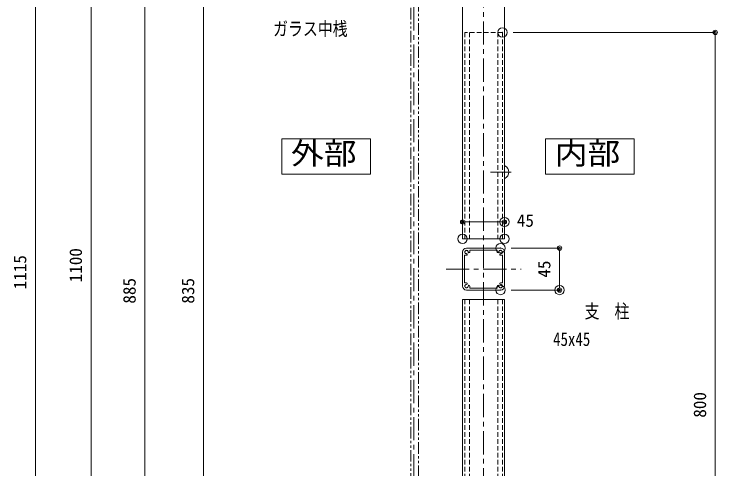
# Model space of a CAD drawing. Units: millimetres, scale not verified. Extents: x -3554 to 3554, y -1188 to 1188.
# Drawn here: x -2426 to -1668, y -143 to 346 of the extents above; entities that cross this region are included whole.
import ezdxf
from ezdxf.enums import TextEntityAlignment as Align

# ---------------------------------------------------------------- set-up
doc = ezdxf.new("R2010")
doc.units = ezdxf.units.MM
doc.header["$LTSCALE"] = 20
doc.header["$PDMODE"] = 32
doc.header["$PDSIZE"] = 10
for name, pattern in [('USER1', [2, 1.25, -0.25, 0.25, -0.25]), ('USER2', [1.25, 0.625, -0.125, 0.125, -0.125, 0.125, -0.125]), ('USER3', [0.375, 0.25, -0.125])]:
    doc.linetypes.add(name, pattern=pattern)
for name, color, linetype, lineweight in [('0-0_0', 7, 'Continuous', 18), ('0-1_DEFPOINTS', 7, 'Continuous', 18), ('0-3_アンカー', 4, 'Continuous', 18), ('0-6_2躯体線', 4, 'Continuous', 18), ('0-7_3中心線', 2, 'USER1', 18), ('0-8_41ｱﾙﾐ', 6, 'Continuous', 18), ('0-9_1手摺寸法', 7, 'Continuous', 18), ('0-B_P4-12', 7, 'Continuous', 18), ('0-C_2a', 1, 'USER2', 18)]:
    doc.layers.add(name, color=color, linetype=linetype, lineweight=lineweight)
doc.styles.add('ＭＳ ゴシック', font='')
doc.styles.get('ＭＳ ゴシック').set_extended_font_data('MS Gothic')

# ---------------------------------------------------------------- blocks, each defined once
blk = doc.blocks.new('_ORIGIN2')
at = {"layer": '0-0_0'}
blk.add_line((-0.5, 0), (-1, 0), dxfattribs=at)
for radius in [0.5, 0.25]:
    blk.add_circle((0, 0), radius, dxfattribs=at)
blk = doc.blocks.new('D26')
at = {"layer": '0-1_DEFPOINTS'}
for p in [(-1, 915.05), (-271.35, 30.05), (-2.5, 30.05)]:
    blk.add_point(p, dxfattribs=at)
at = {"layer": '0-9_1手摺寸法'}
for p, q in [((-12.5, 915.05), (-271.35, 915.05)), ((-271.35, 910.45), (-271.35, 34.65)), ((-14, 30.05), (-271.35, 30.05))]:
    blk.add_line(p, q, dxfattribs=at)
at = {"layer": '0-9_1手摺寸法', "xscale": 4.6, "yscale": 4.6}
for p, rotation in [((-271.35, 915.05), 90), ((-271.35, 30.05), 270)]:
    blk.add_blockref('_ORIGIN2', p, dxfattribs=dict(at, rotation=rotation))
at = {"layer": '0-9_1手摺寸法', "style": 'ＭＳ ゴシック'}
blk.add_text('885', height=13.49, rotation=90, dxfattribs=at).set_placement((-277.1, 458.75), align=Align.BOTTOM_LEFT)
blk = doc.blocks.new('D27')
at = {"layer": '0-1_DEFPOINTS'}
for p in [(-0.46, 890.05), (-208.42, 55.05), (-0.45, 55.05)]:
    blk.add_point(p, dxfattribs=at)
at = {"layer": '0-9_1手摺寸法'}
for p, q in [((-11.96, 890.05), (-208.42, 890.05)), ((-208.42, 885.45), (-208.42, 59.65)), ((-11.95, 55.05), (-208.42, 55.05))]:
    blk.add_line(p, q, dxfattribs=at)
at = {"layer": '0-9_1手摺寸法', "xscale": 4.6, "yscale": 4.6}
for p, rotation in [((-208.42, 890.05), 90), ((-208.42, 55.05), 270)]:
    blk.add_blockref('_ORIGIN2', p, dxfattribs=dict(at, rotation=rotation))
at = {"layer": '0-9_1手摺寸法', "style": 'ＭＳ ゴシック'}
blk.add_text('835', height=13.49, rotation=90, dxfattribs=at).set_placement((-214.17, 458.75), align=Align.BOTTOM_LEFT)
blk = doc.blocks.new('D28')
at = {"layer": '0-9_1手摺寸法'}
blk.add_line((-388.82, 1045.45), (-388.82, -60.35), dxfattribs=at)
at = {"layer": '0-9_1手摺寸法', "style": 'ＭＳ ゴシック'}
blk.add_text('1115', height=13.49, rotation=90, dxfattribs=at).set_placement((-394.57, 474.15), align=Align.BOTTOM_LEFT)
blk = doc.blocks.new('D29')
at = {"layer": '0-9_1手摺寸法'}
blk.add_line((-329.06, 1045.45), (-329.06, -45.35), dxfattribs=at)
at = {"layer": '0-9_1手摺寸法', "style": 'ＭＳ ゴシック'}
blk.add_text('1100', height=13.49, rotation=90, dxfattribs=at).set_placement((-334.81, 481.65), align=Align.BOTTOM_LEFT)
blk = doc.blocks.new('D32')
at = {"layer": '0-1_DEFPOINTS'}
for p in [(112.75, 750.05), (112.75, -49.95), (341.37, -49.95)]:
    blk.add_point(p, dxfattribs=at)
at = {"layer": '0-9_1手摺寸法'}
for p, q in [((124.25, 750.05), (341.37, 750.05)), ((341.37, 745.45), (341.37, -45.35)), ((124.25, -49.95), (341.37, -49.95))]:
    blk.add_line(p, q, dxfattribs=at)
at = {"layer": '0-9_1手摺寸法', "xscale": 4.6, "yscale": 4.6}
for p, rotation in [((341.37, 750.05), 90), ((341.37, -49.95), 270)]:
    blk.add_blockref('_ORIGIN2', p, dxfattribs=dict(at, rotation=rotation))
at = {"layer": '0-9_1手摺寸法', "style": 'ＭＳ ゴシック'}
blk.add_text('800', height=13.49, rotation=90, dxfattribs=at).set_placement((335.62, 336.25), align=Align.BOTTOM_LEFT)
blk = doc.blocks.new('D35')
at = {"layer": '0-1_DEFPOINTS'}
for p in [(110.8, 518.34), (110.8, 473.34), (174.13, 473.34)]:
    blk.add_point(p, dxfattribs=at)
at = {"layer": '0-9_1手摺寸法'}
for p, q in [((122.3, 518.34), (174.13, 518.34)), ((174.13, 513.74), (174.13, 477.94)), ((122.3, 473.34), (174.13, 473.34))]:
    blk.add_line(p, q, dxfattribs=at)
at = {"layer": '0-9_1手摺寸法', "xscale": 4.6, "yscale": 4.6}
for p, rotation in [((174.13, 518.34), 90), ((174.13, 473.34), 270)]:
    blk.add_blockref('_ORIGIN2', p, dxfattribs=dict(at, rotation=rotation))
at = {"layer": '0-9_1手摺寸法', "style": 'ＭＳ ゴシック'}
blk.add_text('45', height=13.49, rotation=90, dxfattribs=at).set_placement((168.38, 486.64), align=Align.BOTTOM_LEFT)
blk = doc.blocks.new('D36')
at = {"layer": '0-1_DEFPOINTS'}
for p in [(115, 546.43), (70, 528.34), (115, 528.34)]:
    blk.add_point(p, dxfattribs=at)
at = {"layer": '0-9_1手摺寸法'}
for p, q in [((70, 539.84), (70, 546.43)), ((74.6, 546.43), (110.4, 546.43)), ((115, 539.84), (115, 546.43))]:
    blk.add_line(p, q, dxfattribs=at)
at = {"layer": '0-9_1手摺寸法', "xscale": 4.6, "yscale": 4.6, "rotation": 180}
blk.add_blockref('_ORIGIN2', (70, 546.43), dxfattribs=at)
at = {"layer": '0-9_1手摺寸法', "xscale": 4.6, "yscale": 4.6}
blk.add_blockref('_ORIGIN2', (115, 546.43), dxfattribs=at)
at = {"layer": '0-9_1手摺寸法', "style": 'ＭＳ ゴシック'}
blk.add_text('45', height=13.49, dxfattribs=at).set_placement((128.27, 537.23), align=Align.BOTTOM_LEFT)

msp = doc.modelspace()

# ---------------------------------------------------------------- linework, layer by layer
at = {"layer": '0-0_0'}
for p, q in [((-1898.88, 581.11), (-1898.88, 104.4)), ((-1943.88, 471.11), (-1943.88, 104.4)), ((-1943.88, 39.4), (-1943.88, -373.89)), ((-1898.88, 39.4), (-1898.88, -468.85))]:
    msp.add_line(p, q, dxfattribs=at)
at = {"layer": '0-1_DEFPOINTS'}
for p, q in [((-1943.88, 104.4), (-1898.88, 104.4)), ((-1943.88, 39.4), (-1898.88, 39.4))]:
    msp.add_line(p, q, dxfattribs=at)
at = {"layer": '0-3_アンカー', "linetype": 'USER3'}
for p, q in [((-1941.63, 326.11), (-1941.63, 104.4)), ((-1901.13, 326.11), (-1941.63, 326.11)), ((-1936.63, 326.11), (-1936.63, 104.4)), ((-1906.13, 326.11), (-1906.13, 104.4)), ((-1901.13, 326.11), (-1901.13, 104.4)), ((-1941.63, 39.4), (-1941.63, -473.89)), ((-1936.63, 39.4), (-1936.63, -473.89)), ((-1906.13, 39.4), (-1906.13, -473.89)), ((-1901.13, 39.4), (-1901.13, -473.89))]:
    msp.add_line(p, q, dxfattribs=at)
at = {"layer": '0-6_2躯体線'}
for p, q in [((-1898.88, 169.36), (-1898.88, 182.86)), ((-1898.38, 182.86), (-1898.88, 182.86)), ((-1913.82, 176.11), (-1891.56, 176.11)), ((-1898.38, 169.36), (-1898.88, 169.36))]:
    msp.add_line(p, q, dxfattribs=at)
msp.add_arc((-1902.07, 176.11), 7.7, 298.69866, 61.30134, dxfattribs=at)
at = {"layer": '0-7_3中心線'}
for p, q in [((-1921.38, 657.95), (-1921.38, -887.02)), ((-1996.38, 553.04), (-1996.38, -406.89)), ((-1961.68, 71.9), (-1881.07, 71.9))]:
    msp.add_line(p, q, dxfattribs=at)
at = {"layer": '0-8_41ｱﾙﾐ'}
for p, q in [((-1939.68, 94.4), (-1903.08, 94.4)), ((-1936.18, 92.4), (-1906.58, 92.4)), ((-1936.18, 90.2), (-1936.18, 92.4)), ((-1906.58, 90.2), (-1906.58, 92.4)), ((-1943.88, 90.2), (-1943.88, 53.6)), ((-1941.88, 86.7), (-1941.88, 57.1)), ((-1941.88, 86.7), (-1939.68, 86.7)), ((-1900.88, 86.7), (-1903.08, 86.7)), ((-1900.88, 86.7), (-1900.88, 57.1)), ((-1898.88, 90.2), (-1898.88, 53.6)), ((-1941.88, 57.1), (-1939.68, 57.1)), ((-1936.18, 53.6), (-1936.18, 51.4)), ((-1906.58, 53.6), (-1906.58, 51.4)), ((-1900.88, 57.1), (-1903.08, 57.1)), ((-1939.68, 49.4), (-1903.08, 49.4)), ((-1936.18, 51.4), (-1906.58, 51.4))]:
    msp.add_line(p, q, dxfattribs=at)
for centre, radius, start, end in [((-1939.68, 90.2), 4.2, 90, 180), ((-1941.13, 90.59), 0.5, 97.02431, 165), ((-1939.68, 90.2), 1.75, 135, 149.64111), ((-1939.68, 90.2), 1.75, 120.35889, 135), ((-1940.07, 91.65), 0.5, 105, 172.97569), ((-1940.07, 91.65), 0.5, 37.02431, 105), ((-1939.68, 90.2), 1.75, 75, 89.64111), ((-1939.68, 90.2), 1.75, 60.35889, 75), ((-1938.62, 91.26), 0.5, 45, 112.97569), ((-1938.62, 91.26), 0.5, 337.02431, 45), ((-1939.68, 90.2), 1.75, 15, 29.64111), ((-1903.08, 90.2), 1.75, 150.35889, 165), ((-1904.14, 91.26), 0.5, 135, 202.97569), ((-1904.14, 91.26), 0.5, 67.02431, 135), ((-1903.08, 90.2), 1.75, 105, 119.64111), ((-1903.08, 90.2), 1.75, 90.35889, 105), ((-1902.69, 91.65), 0.5, 75, 142.97569), ((-1903.08, 90.2), 4.2, 360, 90), ((-1902.69, 91.65), 0.5, 7.02431, 75), ((-1903.08, 90.2), 1.75, 45, 59.64111), ((-1903.08, 90.2), 1.75, 30.35889, 45), ((-1901.63, 90.59), 0.5, 15, 82.97569), ((-1941.13, 90.59), 0.5, 165, 232.97569), ((-1939.68, 90.2), 1.75, 180.35889, 195), ((-1939.68, 90.2), 1.75, 195, 209.64111), ((-1940.74, 89.14), 0.5, 157.02431, 225), ((-1940.74, 89.14), 0.5, 225, 292.97569), ((-1939.68, 90.2), 1.75, 240.35889, 255), ((-1939.68, 90.2), 1.75, 255, 269.64111), ((-1939.68, 87.57), 0.875, 270, 90), ((-1939.68, 90.2), 1.75, 0, 15), ((-1937.05, 90.2), 0.875, 180, 0), ((-1905.7, 90.2), 0.875, 180, 360), ((-1903.08, 90.2), 1.75, 165, 180), ((-1903.08, 87.57), 0.875, 90, 270), ((-1903.08, 90.2), 1.75, 270.35889, 285), ((-1903.08, 90.2), 1.75, 285, 299.64111), ((-1902.02, 89.14), 0.5, 247.02431, 315), ((-1902.02, 89.14), 0.5, 315, 22.97569), ((-1903.08, 90.2), 1.75, 330.35889, 345), ((-1903.08, 90.2), 1.75, 345, 359.64111), ((-1901.63, 90.59), 0.5, 307.02431, 15), ((-1939.68, 53.6), 4.2, 180, 270), ((-1941.13, 53.21), 0.5, 127.02431, 195), ((-1941.13, 53.21), 0.5, 195, 262.97569), ((-1939.68, 53.6), 1.75, 165, 179.64111), ((-1939.68, 53.6), 1.75, 150.35889, 165), ((-1940.74, 54.66), 0.5, 135, 202.97569), ((-1940.74, 54.66), 0.5, 67.02431, 135), ((-1939.68, 53.6), 1.75, 105, 119.64111), ((-1939.68, 53.6), 1.75, 90.35889, 105), ((-1939.68, 56.22), 0.875, 270, 90), ((-1939.68, 53.6), 1.75, 330.35889, 345), ((-1939.68, 53.6), 1.75, 345, 0), ((-1937.05, 53.6), 0.875, 0, 180), ((-1905.7, 53.6), 0.875, 360, 180), ((-1903.08, 53.6), 1.75, 180, 195), ((-1903.08, 53.6), 1.75, 195, 209.64111), ((-1903.08, 56.22), 0.875, 90, 270), ((-1903.08, 53.6), 4.2, 270, 360), ((-1903.08, 53.6), 1.75, 75, 89.64111), ((-1903.08, 53.6), 1.75, 60.35889, 75), ((-1902.02, 54.66), 0.5, 45, 112.97569), ((-1902.02, 54.66), 0.5, 337.02431, 45), ((-1901.63, 53.21), 0.5, 277.02431, 345), ((-1903.08, 53.6), 1.75, 15, 29.64111), ((-1903.08, 53.6), 1.75, 0.35889, 15), ((-1901.63, 53.21), 0.5, 345, 52.97569), ((-1939.68, 53.6), 1.75, 210.35889, 225), ((-1939.68, 53.6), 1.75, 225, 239.64111), ((-1940.07, 52.15), 0.5, 187.02431, 255), ((-1940.07, 52.15), 0.5, 255, 322.97569), ((-1939.68, 53.6), 1.75, 270.35889, 285), ((-1939.68, 53.6), 1.75, 285, 299.64111), ((-1938.62, 52.54), 0.5, 247.02431, 315), ((-1938.62, 52.54), 0.5, 315, 22.97569), ((-1904.14, 52.54), 0.5, 157.02431, 225), ((-1904.14, 52.54), 0.5, 225, 292.97569), ((-1903.08, 53.6), 1.75, 240.35889, 255), ((-1903.08, 53.6), 1.75, 255, 269.64111), ((-1902.69, 52.15), 0.5, 217.02431, 285), ((-1902.69, 52.15), 0.5, 285, 352.97569), ((-1903.08, 53.6), 1.75, 300.35889, 315), ((-1903.08, 53.6), 1.75, 315, 329.64111)]:
    msp.add_arc(centre, radius, start, end, dxfattribs=at)
at = {"layer": '0-B_P4-12'}
for p, q in [((-2138.21, 211.73), (-2138.21, 173.72)), ((-1854.99, 211.73), (-1854.99, 173.72))]:
    msp.add_line(p, q, dxfattribs=at)
for points in [[(-2138.21, 173.72), (-2042.89, 173.72), (-2042.89, 211.73), (-2138.21, 211.73)], [(-1854.99, 173.72), (-1759.67, 173.72), (-1759.67, 211.73), (-1854.99, 211.73)]]:
    msp.add_lwpolyline(points, dxfattribs=at)
at = {"layer": '0-C_2a'}
msp.add_lwpolyline([(-1991.38, 461.11), (-1991.38, -359.89), (-1999.38, -359.89), (-1999.38, 461.11)], close=True, dxfattribs=at)

# ---------------------------------------------------------------- block references
at = {"layer": '0-9_1手摺寸法'}
for name in ['D28', 'D29', 'D26', 'D27', 'D32', 'D36', 'D35']:
    msp.add_blockref(name, (-2013.88, -423.94), dxfattribs=at)

# ---------------------------------------------------------------- texts
at = {"layer": '0-0_0', "style": 'ＭＳ ゴシック', "width": 0.8}
for s, p in [('ガラス中桟', (-2147.39, 318.26)), ('支\u3000柱', (-1812.77, 14.89)), ('45x45', (-1846.65, -15.04))]:
    msp.add_text(s, height=14.66, dxfattribs=at).set_placement(p, align=Align.BOTTOM_LEFT)
at = {"layer": '0-B_P4-12', "style": 'ＭＳ ゴシック', "width": 1.1}
for s, p in [('外部', (-2128.15, 177.36)), ('内部', (-1844.93, 177.36))]:
    msp.add_text(s, height=23.46, dxfattribs=at).set_placement(p, align=Align.BOTTOM_LEFT)

doc.saveas('drawing.dxf')
